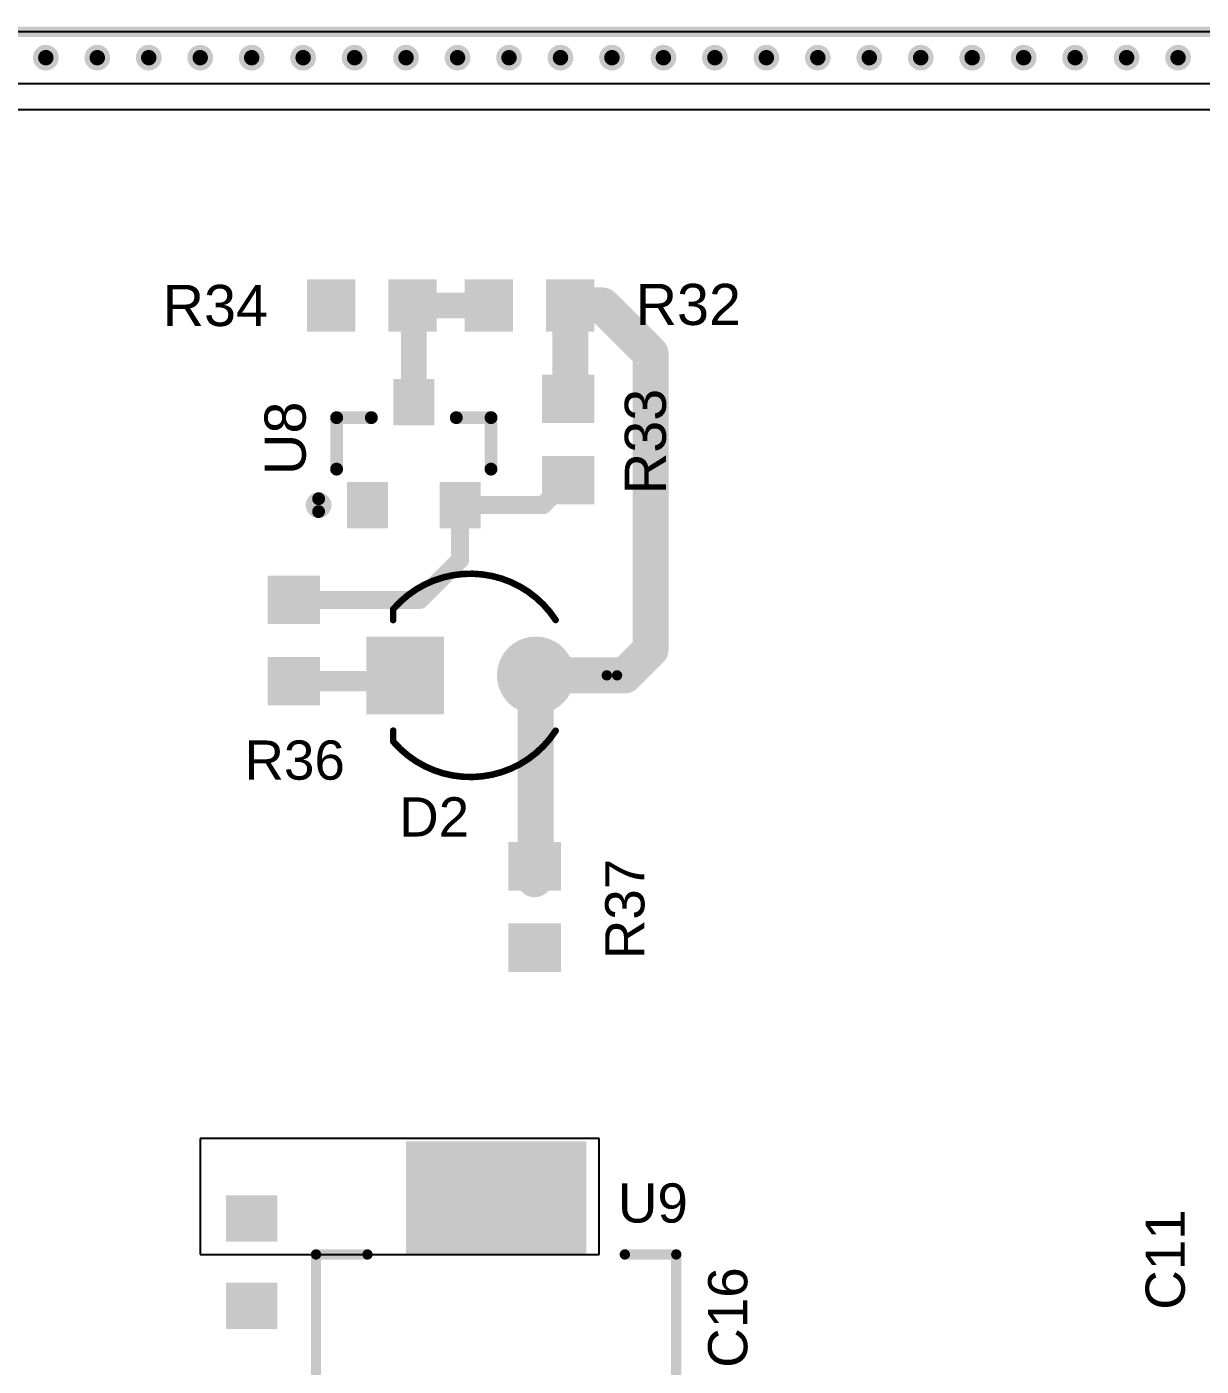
# Model space of a CAD drawing. Header units: inches. Extents: x 0 to 100, y 0 to 65.
# Drawn here: x 54.13 to 76.95, y 39.08 to 65.1 of the extents above; entities that cross this region are included whole.
import ezdxf

# ---------------------------------------------------------------- set-up
doc = ezdxf.new("R2010")
doc.units = ezdxf.units.IN
for name, color, linetype in [('Keep-Out Layer', 6, 'Continuous'), ('Multi-Layer', 9, 'Continuous'), ('Pad Holes', 156, 'Continuous'), ('Top Layer', 1, 'Continuous'), ('Top Overlay', 2, 'Continuous'), ('Via Holes', 16, 'Continuous')]:
    doc.layers.add(name, color=color, linetype=linetype)
doc.styles.add('Arial', font='', dxfattribs={"height": 0.2})
doc.styles.get('Arial').set_extended_font_data('Arial')

# ---------------------------------------------------------------- blocks, each defined once
blk = doc.blocks.new('RES_0603_313')
at = {"layer": 'Top Layer'}
for points in [[(-1.25999875, 0.5100002499999999), (-0.31999809, 0.5100002499999999), (-0.31999809, -0.5100002499999999), (-1.25999875, -0.5100002499999999)], [(0.32000317, 0.5100002499999999), (1.26000383, 0.5100002499999999), (1.26000383, -0.5100002499999999), (0.32000317, -0.5100002499999999)]]:
    blk.add_hatch(color=1, dxfattribs=at).paths.add_polyline_path(points)
blk = doc.blocks.new('AMS1117_SOT223_365')
at = {"layer": 'Top Layer'}
for points in [[(-1.75000031, 4.20000176), (1.75000031, 4.20000176), (1.75000031, 2.00000108), (-1.75000031, 2.00000108)], [(-2.90000055, -1.999996), (-1.70000041, -1.999996), (-1.70000041, -4.19999668), (-2.90000055, -4.19999668)], [(-0.6000000699999999, -1.999996), (0.6000000699999999, -1.999996), (0.6000000699999999, -4.19999668), (-0.6000000699999999, -4.19999668)], [(1.70000041, -1.999996), (2.90000055, -1.999996), (2.90000055, -4.19999668), (1.70000041, -4.19999668)]]:
    blk.add_hatch(color=1, dxfattribs=at).paths.add_polyline_path(points)
at = {"layer": 'Top Overlay', "const_width": 0.1999996}
for points in [[(-3.50000062, 2.00000108), (-2.50000008, 2.00000108)], [(-3.50000062, -1.7499965), (-3.50000062, 2.00000108)], [(2.50000008, 2.00000108), (3.50000062, 2.00000108)], [(3.50000062, -1.7499965), (3.50000062, 2.00000108)]]:
    blk.add_lwpolyline(points, dxfattribs=at)
at = {"layer": 'Top Overlay', "const_width": 0.0999998}
for points in [[(-3.55000052, 2.00000108, 1), (-3.45000072, 2.00000108, 1)], [(-3.55000052, 2.00000108, 1), (-3.45000072, 2.00000108, 1)], [(-2.54999998, 2.00000108, 1), (-2.45000018, 2.00000108, 1)], [(2.45000018, 2.00000108, 1), (2.54999998, 2.00000108, 1)], [(3.45000072, 2.00000108, 1), (3.55000052, 2.00000108, 1)], [(3.45000072, 2.00000108, 1), (3.55000052, 2.00000108, 1)], [(-3.55000052, -1.7499965, 1), (-3.45000072, -1.7499965, 1)], [(3.45000072, -1.7499965, 1), (3.55000052, -1.7499965, 1)]]:
    blk.add_lwpolyline(points, format="xyb", close=True, dxfattribs=at)
blk = doc.blocks.new('APX803L_366')
at = {"layer": 'Top Layer'}
for points in [[(-1.45000091, 0.5000002699999999), (-1.45000091, 1.30000121), (-0.55000017, 1.30000121), (-0.55000017, 0.5000002699999999)], [(0.55000017, -0.4000004699999999), (0.55000017, 0.4000004699999999), (1.45000091, 0.4000004699999999), (1.45000091, -0.4000004699999999)], [(-1.45000091, -1.29999867), (-1.45000091, -0.49999773), (-0.55000017, -0.49999773), (-0.55000017, -1.29999867)]]:
    blk.add_hatch(color=1, dxfattribs=at).paths.add_polyline_path(points)
at = {"layer": 'Top Overlay'}
for points, const_width in [([(-0.87499952, 1.85000138, 1), (-1.12500156, 1.85000138, 1)], 0.2499995), ([(-1.1875008, 1.85000138, 1), (-1.06250232, 1.85000138, 1)], 0.12499848), ([(-0.93749876, 1.85000138, 1), (-0.81250028, 1.85000138, 1)], 0.12499848), ([(-0.36249864, 1.49999954, 1), (-0.23750016, 1.49999954, 1)], 0.12499848), ([(0.63749936, 1.49999954, 1), (0.76249784, 1.49999954, 1)], 0.12499848), ([(0.63749936, 1.49999954, 1), (0.76249784, 1.49999954, 1)], 0.12499848), ([(0.63749936, 0.8249996199999998, 1), (0.76249784, 0.8249996199999998, 1)], 0.12499848), ([(0.63749936, -0.8249996199999998, 1), (0.76249784, -0.8249996199999998, 1)], 0.12499848), ([(-0.36249864, -1.49999954, 1), (-0.23750016, -1.49999954, 1)], 0.12499848), ([(0.63749936, -1.49999954, 1), (0.76249784, -1.49999954, 1)], 0.12499848), ([(0.63749936, -1.49999954, 1), (0.76249784, -1.49999954, 1)], 0.12499848)]:
    blk.add_lwpolyline(points, format="xyb", close=True, dxfattribs=dict(at, const_width=const_width))
at = {"layer": 'Top Overlay', "const_width": 0.2499995}
for points in [[(-0.2999994, 1.49999954), (0.6999985999999999, 1.49999954)], [(0.6999985999999999, 1.49999954), (0.6999985999999999, 0.8249996199999998)], [(0.6999985999999999, -0.8249996199999998), (0.6999985999999999, -1.49999954)], [(-0.2999994, -1.49999954), (0.6999985999999999, -1.49999954)]]:
    blk.add_lwpolyline(points, dxfattribs=at)
blk = doc.blocks.new('RES_0603_369')
at = {"layer": 'Top Layer'}
for points in [[(-1.25999875, 0.5100002499999999), (-0.31999809, 0.5100002499999999), (-0.31999809, -0.5100002499999999), (-1.25999875, -0.5100002499999999)], [(0.32000317, 0.5100002499999999), (1.26000383, 0.5100002499999999), (1.26000383, -0.5100002499999999), (0.32000317, -0.5100002499999999)]]:
    blk.add_hatch(color=1, dxfattribs=at).paths.add_polyline_path(points)
blk = doc.blocks.new('RES_0603_370')
at = {"layer": 'Top Layer'}
for points in [[(-1.25999875, 0.5100002499999999), (-0.31999809, 0.5100002499999999), (-0.31999809, -0.5100002499999999), (-1.25999875, -0.5100002499999999)], [(0.32000317, 0.5100002499999999), (1.26000383, 0.5100002499999999), (1.26000383, -0.5100002499999999), (0.32000317, -0.5100002499999999)]]:
    blk.add_hatch(color=1, dxfattribs=at).paths.add_polyline_path(points)
blk = doc.blocks.new('RES_0603_371')
at = {"layer": 'Top Layer'}
for points in [[(-1.25999875, 0.5100002499999999), (-0.31999809, 0.5100002499999999), (-0.31999809, -0.5100002499999999), (-1.25999875, -0.5100002499999999)], [(0.32000317, 0.5100002499999999), (1.26000383, 0.5100002499999999), (1.26000383, -0.5100002499999999), (0.32000317, -0.5100002499999999)]]:
    blk.add_hatch(color=1, dxfattribs=at).paths.add_polyline_path(points)
blk = doc.blocks.new('RES_0603_376')
at = {"layer": 'Top Layer'}
for points in [[(-1.25999875, 0.5100002499999999), (-0.31999809, 0.5100002499999999), (-0.31999809, -0.5100002499999999), (-1.25999875, -0.5100002499999999)], [(0.32000317, 0.5100002499999999), (1.26000383, 0.5100002499999999), (1.26000383, -0.5100002499999999), (0.32000317, -0.5100002499999999)]]:
    blk.add_hatch(color=1, dxfattribs=at).paths.add_polyline_path(points)
blk = doc.blocks.new('LED_3MM_384')
at = {"layer": 'Multi-Layer'}
h = blk.add_hatch(color=9, dxfattribs=at)
edge = h.paths.add_edge_path()
edge.add_arc((1.27, 0), 0.753999, 0, 360)
at = {"layer": 'Pad Holes'}
h = blk.add_hatch(color=7, dxfattribs=at)
edge = h.paths.add_edge_path()
edge.add_arc((-1.27, 0), 0.499999, 0, 360)
h = blk.add_hatch(color=7, dxfattribs=at)
edge = h.paths.add_edge_path()
edge.add_arc((1.27, 0), 0.499999, 0, 360)
at = {"layer": 'Top Layer'}
blk.add_hatch(color=1, dxfattribs=at).paths.add_polyline_path([(-2.02400027, 0.75400027), (-0.5159997299999999, 0.75400027), (-0.5159997299999999, -0.75400027), (-2.02400027, -0.75400027)])
h = blk.add_hatch(color=1, dxfattribs=at)
edge = h.paths.add_edge_path()
edge.add_arc((1.27, 0), 0.753999, 0, 360)
at = {"layer": 'Top Overlay', "const_width": 0.127}
for points in [[(-1.49055074, 1.29572004, -0.4985816080534314), (1.65637464, 1.0756646)], [(1.65637464, -1.0756646, -0.4985816080534317), (-1.49055074, -1.29572004)]]:
    blk.add_lwpolyline(points, format="xyb", dxfattribs=at)
for points in [[(-1.499997, 1.0740009), (-1.499997, 1.2847701)], [(-1.499997, -1.2847701), (-1.499997, -1.0740009)]]:
    blk.add_lwpolyline(points, dxfattribs=at)
at = {"layer": 'Top Overlay'}
for points, const_width in [([(-1.531747, 1.2847701, 1), (-1.468247, 1.2847701, 1)], 0.0635), ([(-1.52230074, 1.29572004, 1), (-1.45880074, 1.29572004, 1)], 0.0635), ([(-1.531747, 1.0740009, 1), (-1.468247, 1.0740009, 1)], 0.0635), ([(1.62462464, 1.0756646, 1), (1.68812464, 1.0756646, 1)], 0.0635), ([(2.84999938, 0, 1), (2.64999978, 0, 1)], 0.1999996), ([(2.59999988, 0, 1), (2.69999968, 0, 1)], 0.0999998), ([(2.79999948, 0, 1), (2.89999928, 0, 1)], 0.0999998), ([(-1.531747, -1.0740009, 1), (-1.468247, -1.0740009, 1)], 0.0635), ([(1.62462464, -1.0756646, 1), (1.68812464, -1.0756646, 1)], 0.0635), ([(-1.531747, -1.2847701, 1), (-1.468247, -1.2847701, 1)], 0.0635), ([(-1.52230074, -1.29572004, 1), (-1.45880074, -1.29572004, 1)], 0.0635)]:
    blk.add_lwpolyline(points, format="xyb", close=True, dxfattribs=dict(at, const_width=const_width))
blk = doc.blocks.new('CAPC1608X10N_385')
at = {"layer": 'Top Layer'}
for points in [[(-1.30000121, -0.50000027), (-1.30000121, 0.5000002699999999), (-0.4000004700000001, 0.50000027), (-0.4000004699999999, -0.5000002699999999)], [(0.3999979300000001, -0.50000027), (0.3999979299999999, 0.5000002699999999), (1.29999867, 0.50000027), (1.29999867, -0.5000002699999999)]]:
    blk.add_hatch(color=1, dxfattribs=at).paths.add_polyline_path(points)

msp = doc.modelspace()

# ---------------------------------------------------------------- hatches: boundary and pattern name
at = {"layer": 'Top Layer'}
h = msp.add_hatch(color=1, dxfattribs=at)
edge = h.paths.add_edge_path()
edge.add_arc((54.50000021999999, 64.50000054), 0.2499995, 0, 360)
h = msp.add_hatch(color=1, dxfattribs=at)
edge = h.paths.add_edge_path()
edge.add_arc((55.50000076, 64.50000054), 0.2499995, 0, 360)
h = msp.add_hatch(color=1, dxfattribs=at)
edge = h.paths.add_edge_path()
edge.add_arc((56.5000013, 64.50000054), 0.2499995, 0, 360)
h = msp.add_hatch(color=1, dxfattribs=at)
edge = h.paths.add_edge_path()
edge.add_arc((57.4999993, 64.50000054), 0.2499995, 0, 360)
h = msp.add_hatch(color=1, dxfattribs=at)
edge = h.paths.add_edge_path()
edge.add_arc((58.49999983999999, 64.50000054), 0.2499995, 0, 360)
h = msp.add_hatch(color=1, dxfattribs=at)
edge = h.paths.add_edge_path()
edge.add_arc((59.50000038, 64.50000054), 0.2499995, 0, 360)
h = msp.add_hatch(color=1, dxfattribs=at)
edge = h.paths.add_edge_path()
edge.add_arc((60.50000092, 64.50000054), 0.2499995, 0, 360)
h = msp.add_hatch(color=1, dxfattribs=at)
edge = h.paths.add_edge_path()
edge.add_arc((61.49999892, 64.50000054), 0.2499995, 0, 360)
h = msp.add_hatch(color=1, dxfattribs=at)
edge = h.paths.add_edge_path()
edge.add_arc((62.49999691999999, 64.50000054), 0.2499995, 0, 360)
h = msp.add_hatch(color=1, dxfattribs=at)
edge = h.paths.add_edge_path()
edge.add_arc((63.49999746, 64.50000054), 0.2499995, 0, 360)
h = msp.add_hatch(color=1, dxfattribs=at)
edge = h.paths.add_edge_path()
edge.add_arc((64.49999799999999, 64.50000054), 0.2499995, 0, 360)
h = msp.add_hatch(color=1, dxfattribs=at)
edge = h.paths.add_edge_path()
edge.add_arc((65.49999853999999, 64.50000054), 0.2499995, 0, 360)
h = msp.add_hatch(color=1, dxfattribs=at)
edge = h.paths.add_edge_path()
edge.add_arc((66.49999908, 64.50000054), 0.2499995, 0, 360)
h = msp.add_hatch(color=1, dxfattribs=at)
edge = h.paths.add_edge_path()
edge.add_arc((67.49999708, 64.50000054), 0.2499995, 0, 360)
h = msp.add_hatch(color=1, dxfattribs=at)
edge = h.paths.add_edge_path()
edge.add_arc((68.49999761999999, 64.50000054), 0.2499995, 0, 360)
h = msp.add_hatch(color=1, dxfattribs=at)
edge = h.paths.add_edge_path()
edge.add_arc((69.49999816, 64.50000054), 0.2499995, 0, 360)
h = msp.add_hatch(color=1, dxfattribs=at)
edge = h.paths.add_edge_path()
edge.add_arc((70.49999869999999, 64.50000054), 0.2499995, 0, 360)
h = msp.add_hatch(color=1, dxfattribs=at)
edge = h.paths.add_edge_path()
edge.add_arc((71.4999967, 64.50000054), 0.2499995, 0, 360)
h = msp.add_hatch(color=1, dxfattribs=at)
edge = h.paths.add_edge_path()
edge.add_arc((72.49999724, 64.50000054), 0.2499995, 0, 360)
h = msp.add_hatch(color=1, dxfattribs=at)
edge = h.paths.add_edge_path()
edge.add_arc((73.49999778, 64.50000054), 0.2499995, 0, 360)
h = msp.add_hatch(color=1, dxfattribs=at)
edge = h.paths.add_edge_path()
edge.add_arc((74.49999831999999, 64.50000054), 0.2499995, 0, 360)
h = msp.add_hatch(color=1, dxfattribs=at)
edge = h.paths.add_edge_path()
edge.add_arc((75.49999885999999, 64.50000054), 0.2499995, 0, 360)
h = msp.add_hatch(color=1, dxfattribs=at)
edge = h.paths.add_edge_path()
edge.add_arc((76.4999994, 64.50000054), 0.2499995, 0, 360)
at = {"layer": 'Via Holes'}
h = msp.add_hatch(color=7, dxfattribs=at)
edge = h.paths.add_edge_path()
edge.add_arc((54.50000021999999, 64.50000054), 0.1499997, 0, 360)
h = msp.add_hatch(color=7, dxfattribs=at)
edge = h.paths.add_edge_path()
edge.add_arc((55.50000076, 64.50000054), 0.1499997, 0, 360)
h = msp.add_hatch(color=7, dxfattribs=at)
edge = h.paths.add_edge_path()
edge.add_arc((56.5000013, 64.50000054), 0.1499997, 0, 360)
h = msp.add_hatch(color=7, dxfattribs=at)
edge = h.paths.add_edge_path()
edge.add_arc((57.4999993, 64.50000054), 0.1499997, 0, 360)
h = msp.add_hatch(color=7, dxfattribs=at)
edge = h.paths.add_edge_path()
edge.add_arc((58.49999983999999, 64.50000054), 0.1499997, 0, 360)
h = msp.add_hatch(color=7, dxfattribs=at)
edge = h.paths.add_edge_path()
edge.add_arc((59.50000038, 64.50000054), 0.1499997, 0, 360)
h = msp.add_hatch(color=7, dxfattribs=at)
edge = h.paths.add_edge_path()
edge.add_arc((60.50000092, 64.50000054), 0.1499997, 0, 360)
h = msp.add_hatch(color=7, dxfattribs=at)
edge = h.paths.add_edge_path()
edge.add_arc((61.49999892, 64.50000054), 0.1499997, 0, 360)
h = msp.add_hatch(color=7, dxfattribs=at)
edge = h.paths.add_edge_path()
edge.add_arc((62.49999691999999, 64.50000054), 0.1499997, 0, 360)
h = msp.add_hatch(color=7, dxfattribs=at)
edge = h.paths.add_edge_path()
edge.add_arc((63.49999746, 64.50000054), 0.1499997, 0, 360)
h = msp.add_hatch(color=7, dxfattribs=at)
edge = h.paths.add_edge_path()
edge.add_arc((64.49999799999999, 64.50000054), 0.1499997, 0, 360)
h = msp.add_hatch(color=7, dxfattribs=at)
edge = h.paths.add_edge_path()
edge.add_arc((65.49999853999999, 64.50000054), 0.1499997, 0, 360)
h = msp.add_hatch(color=7, dxfattribs=at)
edge = h.paths.add_edge_path()
edge.add_arc((66.49999908, 64.50000054), 0.1499997, 0, 360)
h = msp.add_hatch(color=7, dxfattribs=at)
edge = h.paths.add_edge_path()
edge.add_arc((67.49999708, 64.50000054), 0.1499997, 0, 360)
h = msp.add_hatch(color=7, dxfattribs=at)
edge = h.paths.add_edge_path()
edge.add_arc((68.49999761999999, 64.50000054), 0.1499997, 0, 360)
h = msp.add_hatch(color=7, dxfattribs=at)
edge = h.paths.add_edge_path()
edge.add_arc((69.49999816, 64.50000054), 0.1499997, 0, 360)
h = msp.add_hatch(color=7, dxfattribs=at)
edge = h.paths.add_edge_path()
edge.add_arc((70.49999869999999, 64.50000054), 0.1499997, 0, 360)
h = msp.add_hatch(color=7, dxfattribs=at)
edge = h.paths.add_edge_path()
edge.add_arc((71.4999967, 64.50000054), 0.1499997, 0, 360)
h = msp.add_hatch(color=7, dxfattribs=at)
edge = h.paths.add_edge_path()
edge.add_arc((72.49999724, 64.50000054), 0.1499997, 0, 360)
h = msp.add_hatch(color=7, dxfattribs=at)
edge = h.paths.add_edge_path()
edge.add_arc((73.49999778, 64.50000054), 0.1499997, 0, 360)
h = msp.add_hatch(color=7, dxfattribs=at)
edge = h.paths.add_edge_path()
edge.add_arc((74.49999831999999, 64.50000054), 0.1499997, 0, 360)
h = msp.add_hatch(color=7, dxfattribs=at)
edge = h.paths.add_edge_path()
edge.add_arc((75.49999885999999, 64.50000054), 0.1499997, 0, 360)
h = msp.add_hatch(color=7, dxfattribs=at)
edge = h.paths.add_edge_path()
edge.add_arc((76.4999994, 64.50000054), 0.1499997, 0, 360)

# ---------------------------------------------------------------- linework, layer by layer
at = {"layer": 'Keep-Out Layer', "const_width": 0.1999996}
msp.add_lwpolyline([(10.24999982, 64.99999954), (100.00000066, 64.99999954)], dxfattribs=at)
at = {"layer": 'Top Layer'}
for p, q in [((100.00000066, 64.99999954), (0, 64.99999954)), ((0, 63.999999), (100.00000066, 63.999999)), ((1.50979632, 63.49020322), (98.49020433999999, 63.49020322)), ((57.4999993, 43.49999682), (57.4999993, 41.24999878)), ((65.24999904, 43.49999682), (57.4999993, 43.49999682)), ((65.24999904, 41.24999878), (65.24999904, 43.49999682)), ((57.4999993, 41.24999878), (65.24999904, 41.24999878))]:
    msp.add_line(p, q, dxfattribs=at)
for points, const_width in [([(61.62357754, 59.68581662), (61.65017895999999, 59.65921519999999)], 0.499999), ([(61.62357754, 59.68581662), (63.10888825999999, 59.68581662)], 0.499999), ([(61.65017895999999, 57.80663318), (61.65017895999999, 59.65921519999999)], 0.499999), ([(63.10888825999999, 59.68581662), (63.1088908, 59.68581915999999)], 0.499999), ([(64.68889272, 57.90563222), (64.68889272, 59.68581915999999)], 0.7000011399999999), ([(64.68889272, 59.68581915999999), (65.3141823, 59.68581915999999)], 0.7000011399999999), ([(65.3141823, 59.68581915999999), (66.24999958, 58.75000188)], 0.7000011399999999), ([(66.24999958, 53.00000068), (66.24999958, 58.75000188)], 0.7000011399999999), ([(64.6488928, 57.86563229999999), (64.68889272, 57.90563222)], 0.7000011399999999), ([(64.16115692, 55.8066321), (64.6488928, 56.29436798)], 0.3499993), ([(62.55017716, 54.74569696), (62.55017716, 55.8066321)], 0.3499993), ([(62.55017716, 55.8066321), (64.16115692, 55.8066321)], 0.3499993), ([(61.77138014, 53.96689994), (62.55017716, 54.74569696)], 0.3499993), ([(59.31848944, 53.96689994), (61.77138014, 53.96689994)], 0.3499993), ([(65.75000057999999, 52.50000168), (66.24999958, 53.00000068)], 0.7000011399999999), ([(64.02000149999999, 52.50000168), (65.75000057999999, 52.50000168)], 0.7000011399999999), ([(64.02000149999999, 48.8099989), (64.02000149999999, 52.50000168)], 0.7000011399999999), ([(59.31848944, 52.38689802), (61.36689783999999, 52.38689802)], 0.3999992), ([(61.36689783999999, 52.38689802), (61.48000149999999, 52.50000168)], 0.3999992), ([(64.00000153999999, 48.54000198), (64.02000149999999, 48.56000194)], 0.7000011399999999)]:
    msp.add_lwpolyline(points, dxfattribs=dict(at, const_width=const_width))
for points, const_width in [([(61.49857906, 59.68581662, 1), (61.74857602, 59.68581662, 1)], 0.2499995), ([(61.49857906, 59.68581662, 1), (61.74857602, 59.68581662, 1)], 0.2499995), ([(61.52518047999999, 59.65921519999999, 1), (61.77517743999999, 59.65921519999999, 1)], 0.2499995), ([(61.52518047999999, 59.65921519999999, 1), (61.77517743999999, 59.65921519999999, 1)], 0.2499995), ([(62.98388977999999, 59.68581662, 1), (63.23388674, 59.68581662, 1)], 0.2499995), ([(62.98388977999999, 59.68581662, 1), (63.23388674, 59.68581662, 1)], 0.2499995), ([(62.98389232, 59.68581915999999, 1), (63.23388927999999, 59.68581915999999, 1)], 0.2499995), ([(64.5138918, 59.68581915999999, 1), (64.86389363999999, 59.68581915999999, 1)], 0.3499993), ([(64.5138918, 59.68581915999999, 1), (64.86389363999999, 59.68581915999999, 1)], 0.3499993), ([(65.13918138, 59.68581915999999, 1), (65.48918322, 59.68581915999999, 1)], 0.3499993), ([(65.13918138, 59.68581915999999, 1), (65.48918322, 59.68581915999999, 1)], 0.3499993), ([(66.07499866, 58.75000188, 1), (66.4250005, 58.75000188, 1)], 0.3499993), ([(66.07499866, 58.75000188, 1), (66.4250005, 58.75000188, 1)], 0.3499993), ([(61.52518047999999, 57.80663318, 1), (61.77517743999999, 57.80663318, 1)], 0.2499995), ([(64.47389188, 57.86563229999999, 1), (64.82389372, 57.86563229999999, 1)], 0.3499993), ([(64.5138918, 57.90563222, 1), (64.86389363999999, 57.90563222, 1)], 0.3499993), ([(64.5138918, 57.90563222, 1), (64.86389363999999, 57.90563222, 1)], 0.3499993), ([(64.56139234, 56.29436798, 1), (64.73639325999999, 56.29436798, 1)], 0.17499838), ([(62.4626767, 55.8066321, 1), (62.63767762, 55.8066321, 1)], 0.17499838), ([(62.4626767, 55.8066321, 1), (62.63767762, 55.8066321, 1)], 0.17499838), ([(64.07365646, 55.8066321, 1), (64.24865738, 55.8066321, 1)], 0.17499838), ([(64.07365646, 55.8066321, 1), (64.24865738, 55.8066321, 1)], 0.17499838), ([(62.4626767, 54.74569696, 1), (62.63767762, 54.74569696, 1)], 0.17499838), ([(62.4626767, 54.74569696, 1), (62.63767762, 54.74569696, 1)], 0.17499838), ([(59.23098898, 53.96689994, 1), (59.40598989999999, 53.96689994, 1)], 0.17499838), ([(61.68387968, 53.96689994, 1), (61.85888059999999, 53.96689994, 1)], 0.17499838), ([(61.68387968, 53.96689994, 1), (61.85888059999999, 53.96689994, 1)], 0.17499838), ([(66.07499866, 53.00000068, 1), (66.4250005, 53.00000068, 1)], 0.3499993), ([(66.07499866, 53.00000068, 1), (66.4250005, 53.00000068, 1)], 0.3499993), ([(63.84500058, 52.50000168, 1), (64.19500242, 52.50000168, 1)], 0.3499993), ([(63.84500058, 52.50000168, 1), (64.19500242, 52.50000168, 1)], 0.3499993), ([(65.57499966, 52.50000168, 1), (65.9250015, 52.50000168, 1)], 0.3499993), ([(65.57499966, 52.50000168, 1), (65.9250015, 52.50000168, 1)], 0.3499993), ([(59.21848963999999, 52.38689802, 1), (59.41848924, 52.38689802, 1)], 0.1999996), ([(61.26689804, 52.38689802, 1), (61.46689763999999, 52.38689802, 1)], 0.1999996), ([(61.26689804, 52.38689802, 1), (61.46689763999999, 52.38689802, 1)], 0.1999996), ([(61.3800017, 52.50000168, 1), (61.58000129999999, 52.50000168, 1)], 0.1999996), ([(63.84500058, 48.8099989, 1), (64.19500242, 48.8099989, 1)], 0.3499993), ([(63.82500062, 48.54000198, 1), (64.17500246, 48.54000198, 1)], 0.3499993), ([(63.84500058, 48.56000194, 1), (64.19500242, 48.56000194, 1)], 0.3499993)]:
    msp.add_lwpolyline(points, format="xyb", close=True, dxfattribs=dict(at, const_width=const_width))

# ---------------------------------------------------------------- block references
for name, p in [('RES_0603_369', (60.83357403999999, 59.68581662)), ('RES_0603_371', (63.89888921999999, 59.68581915999999)), ('LED_3MM_384', (62.7500015, 52.50000168)), ('AMS1117_SOT223_365', (63.2500005, 39.2499977))]:
    msp.add_blockref(name, p)
for name, p, rotation in [('RES_0603_370', (64.6488928, 57.08436639999999), 90), ('APX803L_366', (61.65017895999999, 56.80663263999999), 90), ('RES_0603_376', (59.31848944, 53.17690151999999), 270), ('RES_0603_313', (64.00000153999999, 48.00000052), 270), ('CAPC1608X10N_385', (58.49999983999999, 41.09999654), 270)]:
    msp.add_blockref(name, p, dxfattribs=dict(rotation=rotation))

# ---------------------------------------------------------------- texts
at = {"layer": 'Top Overlay', "style": 'Arial'}
for s, height, p in [('R32', 0.8000009399999999, (65.95743222, 59.30632284)), ('R34', 0.8000009399999999, (56.76724993999999, 59.28594695999999)), ('R36', 0.7619999999999999, (58.35823228, 50.47318074)), ('D2', 0.7619999999999999, (61.3652062, 49.36912402)), ('U9', 0.7619999999999999, (65.61520532, 41.86912378))]:
    msp.add_text(s, height=height, dxfattribs=at).set_placement(p)
for s, height, p in [('U8', 0.8000009399999999, (59.55004853999999, 56.39018186)), ('R33', 0.8000009399999999, (66.548762, 56.01804392)), ('R37', 0.7619999999999999, (66.13087612, 46.98433072)), ('C11', 0.7619999999999999, (76.6308729, 40.17476851999999)), ('C16', 0.7619999999999999, (68.13087466, 39.04780862))]:
    msp.add_text(s, height=height, rotation=90, dxfattribs=at).set_placement(p)

doc.saveas('drawing.dxf')
